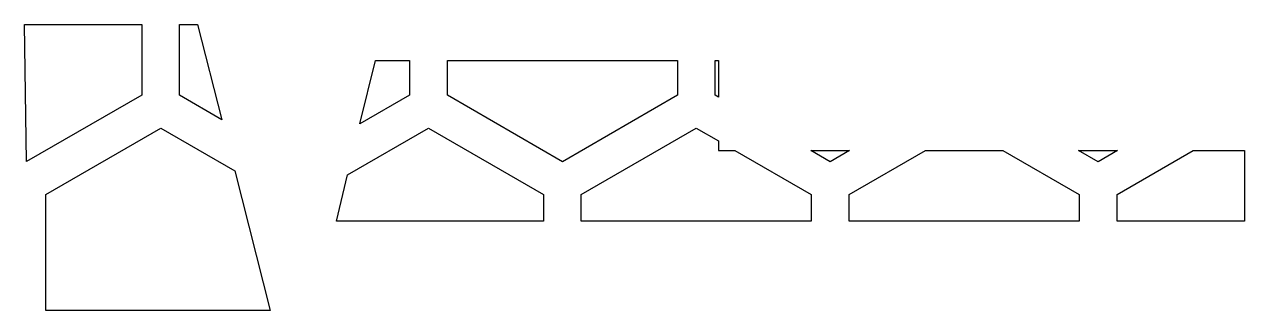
# Model space of a CAD drawing. Header units: millimetres. Extents: x 2.1 to 43, y 10.6 to 25.5.
# Drawn here: x 2.06 to 18.15, y 21.7 to 25.47 of the extents above; entities outside this region: 3.
import ezdxf

# ---------------------------------------------------------------- set-up
doc = ezdxf.new("R2010")
doc.units = ezdxf.units.MM

msp = doc.modelspace()

# ---------------------------------------------------------------- linework, layer by layer
for points in [[(3.607, 25.468), (3.607, 24.533), (2.088, 23.659), (2.06, 25.468), (3.607, 25.468)], [(4.343, 25.468), (4.662, 24.212), (4.107, 24.533), (4.107, 25.468), (4.343, 25.468)], [(6.484, 24.155), (6.687, 24.99), (7.138, 24.99), (7.138, 24.533), (6.484, 24.155)], [(10.669, 24.99), (10.669, 24.533), (9.153, 23.658), (7.638, 24.533), (7.638, 24.99), (10.669, 24.99)], [(11.212, 24.99), (11.212, 24.508), (11.169, 24.533), (11.169, 24.99), (11.212, 24.99)], [(5.3, 21.695), (2.341, 21.695), (2.341, 23.225), (3.857, 24.1), (4.833, 23.536), (5.3, 21.695)], [(6.173, 22.873), (6.321, 23.484), (7.388, 24.1), (8.903, 23.225), (8.903, 22.873), (6.173, 22.873)], [(11.429, 23.805), (12.435, 23.225), (12.435, 22.873), (9.403, 22.873), (9.403, 23.225), (10.919, 24.1), (11.212, 23.931), (11.212, 23.805), (11.429, 23.805)], [(12.94, 23.805), (12.685, 23.658), (12.429, 23.805), (12.94, 23.805)], [(14.96, 23.805), (15.966, 23.225), (15.966, 22.873), (12.935, 22.873), (12.935, 23.225), (13.94, 23.805), (14.96, 23.805)], [(16.471, 23.805), (16.216, 23.658), (15.96, 23.805), (16.471, 23.805)], [(18.148, 23.805), (18.148, 22.873), (16.466, 22.873), (16.466, 23.225), (17.471, 23.805), (18.148, 23.805)], [(42.264, 14.157), (42.315, 14.128), (42.449, 13.394), (42.449, 12.301), (40.933, 11.426), (39.498, 12.254), (39.418, 12.555), (39.418, 13.009), (41.19, 13.3), (40.668, 14.187), (42.264, 14.157)], [(42.96, 10.595), (41.183, 10.575), (41.183, 10.993), (42.699, 11.868), (42.731, 11.849), (42.96, 10.595)], [(40.683, 10.57), (39.951, 10.56), (39.681, 11.571), (40.683, 10.993), (40.683, 10.57)]]:
    msp.add_lwpolyline(points, close=True)

doc.saveas('drawing.dxf')
